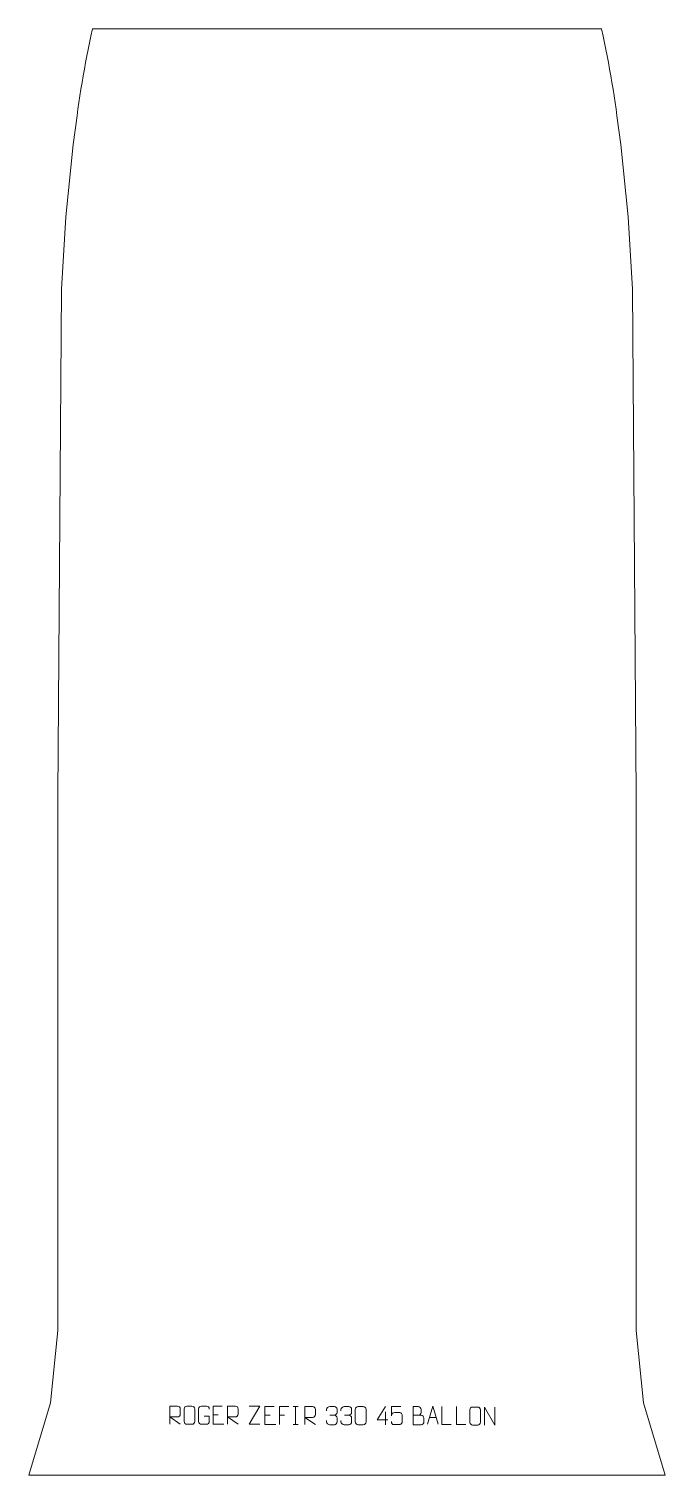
# Model space of a CAD drawing. Header units: millimetres. Extents: x -440 to 440, y -1220 to 780.
import ezdxf

# ---------------------------------------------------------------- set-up
doc = ezdxf.new("R2010")
doc.units = ezdxf.units.MM
doc.header["$MEASUREMENT"] = 0
doc.layers.add('layer 1', color=7, linetype='Continuous')

msp = doc.modelspace()

# ---------------------------------------------------------------- linework, layer by layer
at = {"layer": 'layer 1', "color": 242, "lineweight": 9}
msp.add_open_spline([(373.4185, 659.8716), (373.4185, 659.8716), (378.9996, 620.0002), (378.9996, 620.0002), (378.9996, 620.0002), (378.9996, 620.0002), (389, 520.0005), (389, 520.0005), (389, 520.0005), (389, 520.0005), (394.9998, 420.0009), (394.9998, 420.0009), (394.9998, 420.0009), (394.9998, 420.0009), (399.9998, -279.9996), (399.9998, -279.9996), (399.9998, -279.9996), (399.9998, -279.9996), (399.9998, -1019.9972), (399.9998, -1019.9972), (399.9998, -1019.9972), (399.9998, -1019.9972), (410.0002, -1119.9989), (410.0002, -1119.9989), (410.0002, -1119.9989), (410.0002, -1119.9989), (439.9994, -1219.999), (439.9994, -1219.999), (439.9994, -1219.999), (439.9994, -1219.999), (-439.9995, -1219.999), (-439.9995, -1219.999), (-439.9995, -1219.999), (-439.9995, -1219.999), (-410.0003, -1119.9989), (-410.0003, -1119.9989), (-410.0003, -1119.9989), (-410.0003, -1119.9989), (-399.9999, -1019.9972), (-399.9999, -1019.9972), (-399.9999, -1019.9972), (-399.9999, -1019.9972), (-399.9999, -279.9996), (-399.9999, -279.9996), (-399.9999, -279.9996), (-399.9999, -279.9996), (-394.9999, 420.0009), (-394.9999, 420.0009), (-394.9999, 420.0009), (-394.9999, 420.0009), (-389.0001, 520.0005), (-389.0001, 520.0005), (-389.0001, 520.0005), (-389.0001, 520.0005), (-378.9997, 620.0002), (-378.9997, 620.0002), (-378.9997, 620.0002), (-378.9997, 620.0002), (-373.4171, 659.8716), (-373.4171, 659.8716), (-373.4171, 659.8716), (-373.4171, 659.8716), (-372.1534, 669.1027), (-372.1534, 669.1027), (-372.1534, 669.1027), (-372.1534, 669.1027), (-370.8283, 678.3248), (-370.8283, 678.3248), (-370.8283, 678.3248), (-370.8283, 678.3248), (-369.4413, 687.5405), (-369.4413, 687.5405), (-369.4413, 687.5405), (-369.4413, 687.5405), (-367.9945, 696.7452), (-367.9945, 696.7452), (-367.9945, 696.7452), (-367.9945, 696.7452), (-366.4879, 705.9393), (-366.4879, 705.9393), (-366.4879, 705.9393), (-366.4879, 705.9393), (-364.9198, 715.1251), (-364.9198, 715.1251), (-364.9198, 715.1251), (-364.9198, 715.1251), (-363.2919, 724.2998), (-363.2919, 724.2998), (-363.2919, 724.2998), (-363.2919, 724.2998), (-361.6037, 733.4626), (-361.6037, 733.4626), (-361.6037, 733.4626), (-361.6037, 733.4626), (-359.8545, 742.6143), (-359.8545, 742.6143), (-359.8545, 742.6143), (-359.8545, 742.6143), (-358.047, 751.7557), (-358.047, 751.7557), (-358.047, 751.7557), (-358.047, 751.7557), (-356.1776, 760.883), (-356.1776, 760.883), (-356.1776, 760.883), (-356.1776, 760.883), (-354.2489, 769.9999), (-354.2489, 769.9999), (-354.2489, 769.9999), (-354.2489, 769.9999), (-352.0996, 780.0003), (-352.0996, 780.0003), (-352.0996, 780.0003), (-352.0996, 780.0003), (352.0995, 780.0003), (352.0995, 780.0003), (352.0995, 780.0003), (352.0995, 780.0003), (354.2503, 769.9999), (354.2503, 769.9999), (354.2503, 769.9999), (354.2503, 769.9999), (356.1775, 760.883), (356.1775, 760.883), (356.1775, 760.883), (356.1775, 760.883), (358.0469, 751.7557), (358.0469, 751.7557), (358.0469, 751.7557), (358.0469, 751.7557), (359.8559, 742.6143), (359.8559, 742.6143), (359.8559, 742.6143), (359.8559, 742.6143), (361.6036, 733.4626), (361.6036, 733.4626), (361.6036, 733.4626), (361.6036, 733.4626), (363.2913, 724.2998), (363.2913, 724.2998), (363.2913, 724.2998), (363.2913, 724.2998), (364.9197, 715.1251), (364.9197, 715.1251), (364.9197, 715.1251), (364.9197, 715.1251), (366.4878, 705.9393), (366.4878, 705.9393), (366.4878, 705.9393), (366.4878, 705.9393), (367.9944, 696.7452), (367.9944, 696.7452), (367.9944, 696.7452), (367.9944, 696.7452), (369.4407, 687.5405), (369.4407, 687.5405), (369.4407, 687.5405), (369.4407, 687.5405), (370.8277, 678.3248), (370.8277, 678.3248), (370.8277, 678.3248), (370.8277, 678.3248), (372.1533, 669.1027), (372.1533, 669.1027), (372.1533, 669.1027), (372.1533, 669.1027), (373.4185, 659.8716), (373.4185, 659.8716)], degree=3, knots=[0, 0, 0, 0, 0.023255814, 0.023255814, 0.023255814, 0.023255814, 0.046511628, 0.046511628, 0.046511628, 0.046511628, 0.069767442, 0.069767442, 0.069767442, 0.069767442, 0.093023256, 0.093023256, 0.093023256, 0.093023256, 0.11627907, 0.11627907, 0.11627907, 0.11627907, 0.139534884, 0.139534884, 0.139534884, 0.139534884, 0.162790698, 0.162790698, 0.162790698, 0.162790698, 0.186046512, 0.186046512, 0.186046512, 0.186046512, 0.209302326, 0.209302326, 0.209302326, 0.209302326, 0.23255814, 0.23255814, 0.23255814, 0.23255814, 0.255813953, 0.255813953, 0.255813953, 0.255813953, 0.279069767, 0.279069767, 0.279069767, 0.279069767, 0.302325581, 0.302325581, 0.302325581, 0.302325581, 0.325581395, 0.325581395, 0.325581395, 0.325581395, 0.348837209, 0.348837209, 0.348837209, 0.348837209, 0.372093023, 0.372093023, 0.372093023, 0.372093023, 0.395348837, 0.395348837, 0.395348837, 0.395348837, 0.418604651, 0.418604651, 0.418604651, 0.418604651, 0.441860465, 0.441860465, 0.441860465, 0.441860465, 0.465116279, 0.465116279, 0.465116279, 0.465116279, 0.488372093, 0.488372093, 0.488372093, 0.488372093, 0.511627907, 0.511627907, 0.511627907, 0.511627907, 0.534883721, 0.534883721, 0.534883721, 0.534883721, 0.558139535, 0.558139535, 0.558139535, 0.558139535, 0.581395349, 0.581395349, 0.581395349, 0.581395349, 0.604651163, 0.604651163, 0.604651163, 0.604651163, 0.627906977, 0.627906977, 0.627906977, 0.627906977, 0.651162791, 0.651162791, 0.651162791, 0.651162791, 0.674418605, 0.674418605, 0.674418605, 0.674418605, 0.697674419, 0.697674419, 0.697674419, 0.697674419, 0.720930233, 0.720930233, 0.720930233, 0.720930233, 0.744186047, 0.744186047, 0.744186047, 0.744186047, 0.76744186, 0.76744186, 0.76744186, 0.76744186, 0.790697674, 0.790697674, 0.790697674, 0.790697674, 0.813953488, 0.813953488, 0.813953488, 0.813953488, 0.837209302, 0.837209302, 0.837209302, 0.837209302, 0.860465116, 0.860465116, 0.860465116, 0.860465116, 0.88372093, 0.88372093, 0.88372093, 0.88372093, 0.906976744, 0.906976744, 0.906976744, 0.906976744, 0.930232558, 0.930232558, 0.930232558, 0.930232558, 0.953488372, 0.953488372, 0.953488372, 0.953488372, 1, 1, 1, 1], dxfattribs=at)
at = {"layer": 'layer 1', "color": 250, "lineweight": 9}
for points, knots in [([(-245.2305, -1149.6802), (-245.2305, -1149.6802), (-245.2305, -1124.7267), (-245.2305, -1124.7267), (-245.2305, -1124.7267), (-241.6357, -1124.7267), (-238.0402, -1124.7267), (-234.445, -1124.7267), (-234.445, -1124.7267), (-232.1197, -1124.7644), (-230.5624, -1126.2544), (-230.5665, -1128.6208), (-230.5665, -1128.6208), (-230.5669, -1130.6563), (-230.5669, -1133.7157), (-230.5665, -1135.7517), (-230.5665, -1135.7517), (-230.573, -1137.6272), (-232.3853, -1139.569), (-234.3948, -1139.5881), (-234.3948, -1139.5881), (-234.3948, -1139.5881), (-245.2305, -1139.5881), (-245.2305, -1139.5881), (-245.2305, -1139.5881), (-245.2305, -1139.5881), (-230.5758, -1149.6802), (-230.5758, -1149.6802)], [0, 0, 0, 0, 0.125, 0.125, 0.125, 0.125, 0.25, 0.25, 0.25, 0.25, 0.375, 0.375, 0.375, 0.375, 0.5, 0.5, 0.5, 0.5, 0.625, 0.625, 0.625, 0.625, 0.75, 0.75, 0.75, 0.75, 1, 1, 1, 1]), ([(-221.4181, -1124.727), (-219.0924, -1124.727), (-216.7663, -1124.727), (-214.4402, -1124.727), (-214.4402, -1124.727), (-212.4936, -1124.6914), (-210.5022, -1126.183), (-210.4755, -1128.6206), (-210.4755, -1128.6206), (-210.4759, -1134.3675), (-210.4759, -1140.1148), (-210.4755, -1145.8625), (-210.4755, -1145.8625), (-210.6153, -1148.1859), (-212.2925, -1149.6655), (-214.4402, -1149.6763), (-214.4402, -1149.6763), (-216.7721, -1149.6759), (-219.104, -1149.6759), (-221.4355, -1149.6763), (-221.4355, -1149.6763), (-223.3605, -1149.7817), (-225.3326, -1147.8972), (-225.3214, -1145.8799), (-225.3214, -1145.8799), (-225.3211, -1140.1098), (-225.3211, -1134.3401), (-225.3214, -1128.5708), (-225.3214, -1128.5708), (-225.3172, -1126.4327), (-223.5705, -1124.7135), (-221.4181, -1124.727)], [0, 0, 0, 0, 0.111111111, 0.111111111, 0.111111111, 0.111111111, 0.222222222, 0.222222222, 0.222222222, 0.222222222, 0.333333333, 0.333333333, 0.333333333, 0.333333333, 0.444444444, 0.444444444, 0.444444444, 0.444444444, 0.555555556, 0.555555556, 0.555555556, 0.555555556, 0.666666667, 0.666666667, 0.666666667, 0.666666667, 0.777777778, 0.777777778, 0.777777778, 0.777777778, 1, 1, 1, 1]), ([(-197.6436, -1138.6945), (-197.6436, -1138.6945), (-190.4755, -1138.6945), (-190.4755, -1138.6945), (-190.4755, -1138.6945), (-190.4755, -1138.6945), (-190.4755, -1145.8626), (-190.4755, -1145.8626), (-190.4755, -1145.8626), (-190.6152, -1148.186), (-192.2924, -1149.6656), (-194.4402, -1149.6764), (-194.4402, -1149.6764), (-196.772, -1149.676), (-199.104, -1149.676), (-201.4355, -1149.6764), (-201.4355, -1149.6764), (-203.3604, -1149.7818), (-205.3326, -1147.8973), (-205.3214, -1145.88), (-205.3214, -1145.88), (-205.321, -1140.1099), (-205.321, -1134.3402), (-205.3214, -1128.5709), (-205.3214, -1128.5709), (-205.3172, -1126.4328), (-203.5704, -1124.7136), (-201.4181, -1124.727), (-201.4181, -1124.727), (-199.0924, -1124.727), (-196.7663, -1124.727), (-194.4402, -1124.727), (-194.4402, -1124.727), (-192.4935, -1124.6916), (-190.5021, -1126.1831), (-190.4755, -1128.6208)], [0, 0, 0, 0, 0.1, 0.1, 0.1, 0.1, 0.2, 0.2, 0.2, 0.2, 0.3, 0.3, 0.3, 0.3, 0.4, 0.4, 0.4, 0.4, 0.5, 0.5, 0.5, 0.5, 0.6, 0.6, 0.6, 0.6, 0.7, 0.7, 0.7, 0.7, 0.8, 0.8, 0.8, 0.8, 1, 1, 1, 1]), ([(-172.4575, -1124.7267), (-172.4575, -1124.7267), (-185.3314, -1124.7267), (-185.3314, -1124.7267), (-185.3314, -1124.7267), (-185.3314, -1124.7267), (-185.3314, -1149.6803), (-185.3314, -1149.6803), (-185.3314, -1149.6803), (-185.3314, -1149.6803), (-170.4656, -1149.6803), (-170.4656, -1149.6803)], [0, 0, 0, 0, 0.25, 0.25, 0.25, 0.25, 0.5, 0.5, 0.5, 0.5, 1, 1, 1, 1]), ([(-165.2305, -1149.6802), (-165.2305, -1149.6802), (-165.2305, -1124.7267), (-165.2305, -1124.7267), (-165.2305, -1124.7267), (-161.6357, -1124.7267), (-158.0402, -1124.7267), (-154.445, -1124.7267), (-154.445, -1124.7267), (-152.1197, -1124.7644), (-150.5624, -1126.2544), (-150.5665, -1128.6208), (-150.5665, -1128.6208), (-150.5669, -1130.6563), (-150.5669, -1133.7157), (-150.5665, -1135.7517), (-150.5665, -1135.7517), (-150.573, -1137.6272), (-152.3853, -1139.569), (-154.3948, -1139.5881), (-154.3948, -1139.5881), (-154.3948, -1139.5881), (-165.2305, -1139.5881), (-165.2305, -1139.5881), (-165.2305, -1139.5881), (-165.2305, -1139.5881), (-150.5758, -1149.6802), (-150.5758, -1149.6802)], [0, 0, 0, 0, 0.125, 0.125, 0.125, 0.125, 0.25, 0.25, 0.25, 0.25, 0.375, 0.375, 0.375, 0.375, 0.5, 0.5, 0.5, 0.5, 0.625, 0.625, 0.625, 0.625, 0.75, 0.75, 0.75, 0.75, 1, 1, 1, 1]), ([(-120.601, -1149.6822), (-120.601, -1149.6822), (-135.22, -1149.6822), (-135.22, -1149.6822), (-135.22, -1149.6822), (-135.22, -1149.6822), (-120.5767, -1124.7248), (-120.5767, -1124.7248), (-120.5767, -1124.7248), (-120.5767, -1124.7248), (-135.22, -1124.7248), (-135.22, -1124.7248)], [0, 0, 0, 0, 0.25, 0.25, 0.25, 0.25, 0.5, 0.5, 0.5, 0.5, 1, 1, 1, 1]), ([(-100.6085, -1125.3238), (-100.6085, -1125.3238), (-113.4824, -1125.3238), (-113.4824, -1125.3238), (-113.4824, -1125.3238), (-113.4824, -1125.3238), (-113.4824, -1150.2774), (-113.4824, -1150.2774), (-113.4824, -1150.2774), (-113.4824, -1150.2774), (-98.6166, -1150.2774), (-98.6166, -1150.2774)], [0, 0, 0, 0, 0.25, 0.25, 0.25, 0.25, 0.5, 0.5, 0.5, 0.5, 1, 1, 1, 1]), ([(-80.6084, -1125.3238), (-80.6084, -1125.3238), (-93.4824, -1125.3238), (-93.4824, -1125.3238), (-93.4824, -1125.3238), (-93.4824, -1125.3238), (-93.4824, -1150.2774), (-93.4824, -1150.2774)], [0, 0, 0, 0, 0.333333333, 0.333333333, 0.333333333, 0.333333333, 1, 1, 1, 1]), ([(-58.3774, -1150.2773), (-58.3774, -1150.2773), (-58.3774, -1125.3238), (-58.3774, -1125.3238), (-58.3774, -1125.3238), (-54.7826, -1125.3238), (-51.1871, -1125.3238), (-47.5919, -1125.3238), (-47.5919, -1125.3238), (-45.2666, -1125.3615), (-43.7093, -1126.8515), (-43.7134, -1129.2179), (-43.7134, -1129.2179), (-43.7138, -1131.2534), (-43.7138, -1134.3128), (-43.7134, -1136.3488), (-43.7134, -1136.3488), (-43.7199, -1138.2243), (-45.5322, -1140.1661), (-47.5417, -1140.1852), (-47.5417, -1140.1852), (-47.5417, -1140.1852), (-58.3774, -1140.1852), (-58.3774, -1140.1852), (-58.3774, -1140.1852), (-58.3774, -1140.1852), (-43.7227, -1150.2773), (-43.7227, -1150.2773)], [0, 0, 0, 0, 0.125, 0.125, 0.125, 0.125, 0.25, 0.25, 0.25, 0.25, 0.375, 0.375, 0.375, 0.375, 0.5, 0.5, 0.5, 0.5, 0.625, 0.625, 0.625, 0.625, 0.75, 0.75, 0.75, 0.75, 1, 1, 1, 1]), ([(-28.3926, -1131.0185), (-28.3926, -1131.0185), (-28.3926, -1129.1613), (-28.3926, -1129.1613), (-28.3926, -1129.1613), (-28.4069, -1127.4194), (-25.7424, -1125.3013), (-23.6833, -1125.324), (-23.6833, -1125.324), (-21.6192, -1125.324), (-19.5552, -1125.324), (-17.4915, -1125.324), (-17.4915, -1125.324), (-15.297, -1125.3152), (-13.6987, -1127.162), (-13.6543, -1129.0741), (-13.6543, -1129.0741), (-13.6547, -1130.5092), (-13.6547, -1131.9443), (-13.6543, -1133.3798), (-13.6543, -1133.3798), (-13.7029, -1135.0333), (-15.3055, -1137.2633), (-17.5038, -1137.2533), (-17.5038, -1137.2533), (-15.3001, -1137.2645), (-13.6921, -1139.0677), (-13.6381, -1141.1272), (-13.6381, -1141.1272), (-13.6385, -1142.9119), (-13.6385, -1144.6966), (-13.6381, -1146.4817), (-13.6381, -1146.4817), (-13.628, -1148.5431), (-15.6829, -1150.3062), (-17.5038, -1150.2981), (-17.5038, -1150.2981), (-19.5691, -1150.2978), (-21.6343, -1150.2978), (-23.6999, -1150.2981), (-23.6999, -1150.2981), (-25.8685, -1150.2866), (-28.3995, -1147.8864), (-28.4181, -1146.4246), (-28.4181, -1146.4246), (-28.4181, -1146.4246), (-28.4181, -1144.516), (-28.4181, -1144.516)], [0, 0, 0, 0, 0.076923077, 0.076923077, 0.076923077, 0.076923077, 0.153846154, 0.153846154, 0.153846154, 0.153846154, 0.230769231, 0.230769231, 0.230769231, 0.230769231, 0.307692308, 0.307692308, 0.307692308, 0.307692308, 0.384615385, 0.384615385, 0.384615385, 0.384615385, 0.461538462, 0.461538462, 0.461538462, 0.461538462, 0.538461538, 0.538461538, 0.538461538, 0.538461538, 0.615384615, 0.615384615, 0.615384615, 0.615384615, 0.692307692, 0.692307692, 0.692307692, 0.692307692, 0.769230769, 0.769230769, 0.769230769, 0.769230769, 0.846153846, 0.846153846, 0.846153846, 0.846153846, 1, 1, 1, 1]), ([(-8.3926, -1131.0185), (-8.3926, -1131.0185), (-8.3926, -1129.1613), (-8.3926, -1129.1613), (-8.3926, -1129.1613), (-8.4069, -1127.4194), (-5.7424, -1125.3013), (-3.6833, -1125.324), (-3.6833, -1125.324), (-1.6192, -1125.324), (0.4448, -1125.324), (2.5085, -1125.324), (2.5085, -1125.324), (4.703, -1125.3152), (6.3013, -1127.162), (6.3457, -1129.0741), (6.3457, -1129.0741), (6.3453, -1130.5092), (6.3453, -1131.9443), (6.3457, -1133.3798), (6.3457, -1133.3798), (6.2971, -1135.0333), (4.6945, -1137.2633), (2.4962, -1137.2533), (2.4962, -1137.2533), (4.6999, -1137.2645), (6.3079, -1139.0677), (6.3619, -1141.1272), (6.3619, -1141.1272), (6.3615, -1142.9119), (6.3615, -1144.6966), (6.3619, -1146.4817), (6.3619, -1146.4817), (6.372, -1148.5431), (4.3171, -1150.3062), (2.4962, -1150.2981), (2.4962, -1150.2981), (0.4309, -1150.2978), (-1.6343, -1150.2978), (-3.6999, -1150.2981), (-3.6999, -1150.2981), (-5.8685, -1150.2866), (-8.3995, -1147.8864), (-8.4181, -1146.4246), (-8.4181, -1146.4246), (-8.4181, -1146.4246), (-8.4181, -1144.516), (-8.4181, -1144.516)], [0, 0, 0, 0, 0.076923077, 0.076923077, 0.076923077, 0.076923077, 0.153846154, 0.153846154, 0.153846154, 0.153846154, 0.230769231, 0.230769231, 0.230769231, 0.230769231, 0.307692308, 0.307692308, 0.307692308, 0.307692308, 0.384615385, 0.384615385, 0.384615385, 0.384615385, 0.461538462, 0.461538462, 0.461538462, 0.461538462, 0.538461538, 0.538461538, 0.538461538, 0.538461538, 0.615384615, 0.615384615, 0.615384615, 0.615384615, 0.692307692, 0.692307692, 0.692307692, 0.692307692, 0.769230769, 0.769230769, 0.769230769, 0.769230769, 0.846153846, 0.846153846, 0.846153846, 0.846153846, 1, 1, 1, 1]), ([(15.3912, -1125.3117), (17.7573, -1125.3117), (20.1238, -1125.3117), (22.4903, -1125.3117), (22.4903, -1125.3117), (24.4708, -1125.2761), (26.4968, -1126.7704), (26.5239, -1129.2125), (26.5239, -1129.2125), (26.5235, -1134.9699), (26.5235, -1140.7277), (26.5239, -1146.4859), (26.5239, -1146.4859), (26.3818, -1148.8135), (24.6754, -1150.2958), (22.4903, -1150.3066), (22.4903, -1150.3066), (20.1179, -1150.3062), (17.7455, -1150.3062), (15.3735, -1150.3066), (15.3735, -1150.3066), (13.415, -1150.4122), (11.4086, -1148.5243), (11.42, -1146.5033), (11.42, -1146.5033), (11.4204, -1140.7227), (11.4204, -1134.9424), (11.42, -1129.1626), (11.42, -1129.1626), (11.4243, -1127.0206), (13.2014, -1125.2981), (15.3912, -1125.3117)], [0, 0, 0, 0, 0.111111111, 0.111111111, 0.111111111, 0.111111111, 0.222222222, 0.222222222, 0.222222222, 0.222222222, 0.333333333, 0.333333333, 0.333333333, 0.333333333, 0.444444444, 0.444444444, 0.444444444, 0.444444444, 0.555555556, 0.555555556, 0.555555556, 0.555555556, 0.666666667, 0.666666667, 0.666666667, 0.666666667, 0.777777778, 0.777777778, 0.777777778, 0.777777778, 1, 1, 1, 1]), ([(56.3827, -1143.3944), (56.3827, -1143.3944), (41.561, -1143.3944), (41.561, -1143.3944), (41.561, -1143.3944), (41.561, -1143.3944), (53.4386, -1125.3239), (53.4386, -1125.3239)], [0, 0, 0, 0, 0.333333333, 0.333333333, 0.333333333, 0.333333333, 1, 1, 1, 1]), ([(74.3659, -1125.3562), (74.3659, -1125.3562), (61.5142, -1125.3562), (61.5142, -1125.3562), (61.5142, -1125.3562), (61.5145, -1129.5868), (61.5145, -1133.8177), (61.5142, -1138.0489), (61.5142, -1138.0489), (61.5139, -1134.7388), (63.1449, -1133.667), (65.9569, -1133.6065), (65.9569, -1133.6065), (68.3965, -1133.6062), (70.836, -1133.6062), (73.2752, -1133.6065), (73.2752, -1133.6065), (74.925, -1133.5997), (76.3999, -1135.9802), (76.4284, -1138.0489), (76.4284, -1138.0489), (76.4281, -1140.6362), (76.4281, -1143.2238), (76.4284, -1145.8115), (76.4284, -1145.8115), (76.4746, -1147.7709), (74.9752, -1150.2072), (73.3493, -1150.2657), (73.3493, -1150.2657), (71.3928, -1150.2654), (66.4978, -1150.2654), (64.5408, -1150.2657), (64.5408, -1150.2657), (62.6953, -1150.2745), (61.5882, -1148.3097), (61.5674, -1145.7586)], [0, 0, 0, 0, 0.1, 0.1, 0.1, 0.1, 0.2, 0.2, 0.2, 0.2, 0.3, 0.3, 0.3, 0.3, 0.4, 0.4, 0.4, 0.4, 0.5, 0.5, 0.5, 0.5, 0.6, 0.6, 0.6, 0.6, 0.7, 0.7, 0.7, 0.7, 0.8, 0.8, 0.8, 0.8, 1, 1, 1, 1]), ([(91.5897, -1137.323), (95.2283, -1137.3226), (98.8154, -1137.3226), (102.4548, -1137.323), (102.4548, -1137.323), (104.4302, -1137.3403), (106.3538, -1139.0764), (106.3538, -1141.126), (106.3538, -1141.126), (106.3534, -1142.2546), (106.3534, -1145.304), (106.3538, -1146.4329), (106.3538, -1146.4329), (106.3714, -1148.2908), (104.8293, -1150.3047), (102.5078, -1150.2878), (102.5078, -1150.2878), (98.868, -1150.2874), (95.2286, -1150.2874), (91.5897, -1150.2878), (91.5897, -1150.2878), (91.5897, -1141.9695), (91.5897, -1133.6517), (91.5897, -1125.3342), (91.5897, -1125.3342), (93.9634, -1125.3342), (96.3375, -1125.3342), (98.7117, -1125.3342), (98.7117, -1125.3342), (100.3925, -1125.3166), (102.4893, -1127.2271), (102.507, -1129.1895), (102.507, -1129.1895), (102.5066, -1131.2556), (102.5066, -1131.4016), (102.507, -1133.4681), (102.507, -1133.4681), (102.5243, -1135.5342), (100.6698, -1137.3403), (98.6598, -1137.323)], [0, 0, 0, 0, 0.090909091, 0.090909091, 0.090909091, 0.090909091, 0.181818182, 0.181818182, 0.181818182, 0.181818182, 0.272727273, 0.272727273, 0.272727273, 0.272727273, 0.363636364, 0.363636364, 0.363636364, 0.363636364, 0.454545455, 0.454545455, 0.454545455, 0.454545455, 0.545454545, 0.545454545, 0.545454545, 0.545454545, 0.636363636, 0.636363636, 0.636363636, 0.636363636, 0.727272727, 0.727272727, 0.727272727, 0.727272727, 0.818181818, 0.818181818, 0.818181818, 0.818181818, 1, 1, 1, 1]), ([(111.1894, -1149.7997), (111.1894, -1149.7997), (118.5604, -1124.8462), (118.5604, -1124.8462), (118.5604, -1124.8462), (118.5604, -1124.8462), (126.1303, -1149.7997), (126.1303, -1149.7997)], [0, 0, 0, 0, 0.333333333, 0.333333333, 0.333333333, 0.333333333, 1, 1, 1, 1]), ([(144.2401, -1149.9068), (144.2401, -1149.9068), (131.291, -1149.9068), (131.291, -1149.9068), (131.291, -1149.9068), (131.291, -1149.9068), (131.291, -1124.9532), (131.291, -1124.9532)], [0, 0, 0, 0, 0.333333333, 0.333333333, 0.333333333, 0.333333333, 1, 1, 1, 1]), ([(164.2401, -1149.9068), (164.2401, -1149.9068), (151.291, -1149.9068), (151.291, -1149.9068), (151.291, -1149.9068), (151.291, -1149.9068), (151.291, -1124.9532), (151.291, -1124.9532)], [0, 0, 0, 0, 0.333333333, 0.333333333, 0.333333333, 0.333333333, 1, 1, 1, 1]), ([(173.7833, -1125.9114), (176.109, -1125.9114), (178.4351, -1125.9114), (180.7612, -1125.9114), (180.7612, -1125.9114), (182.7078, -1125.8758), (184.6992, -1127.3674), (184.7259, -1129.805), (184.7259, -1129.805), (184.7255, -1135.5519), (184.7255, -1141.2992), (184.7259, -1147.0469), (184.7259, -1147.0469), (184.5861, -1149.3703), (182.9089, -1150.8499), (180.7612, -1150.8607), (180.7612, -1150.8607), (178.4293, -1150.8603), (176.0974, -1150.8603), (173.7659, -1150.8607), (173.7659, -1150.8607), (171.8409, -1150.9661), (169.8688, -1149.0816), (169.88, -1147.0643), (169.88, -1147.0643), (169.8803, -1141.2942), (169.8803, -1135.5245), (169.88, -1129.7552), (169.88, -1129.7552), (169.8842, -1127.6171), (171.6309, -1125.8979), (173.7833, -1125.9114)], [0, 0, 0, 0, 0.111111111, 0.111111111, 0.111111111, 0.111111111, 0.222222222, 0.222222222, 0.222222222, 0.222222222, 0.333333333, 0.333333333, 0.333333333, 0.333333333, 0.444444444, 0.444444444, 0.444444444, 0.444444444, 0.555555556, 0.555555556, 0.555555556, 0.555555556, 0.666666667, 0.666666667, 0.666666667, 0.666666667, 0.777777778, 0.777777778, 0.777777778, 0.777777778, 1, 1, 1, 1]), ([(189.9755, -1150.8646), (189.9755, -1150.8646), (189.9755, -1125.9111), (189.9755, -1125.9111), (189.9755, -1125.9111), (189.9755, -1125.9111), (204.6303, -1150.8646), (204.6303, -1150.8646), (204.6303, -1150.8646), (204.6303, -1150.8646), (204.6303, -1125.9111), (204.6303, -1125.9111)], [0, 0, 0, 0, 0.25, 0.25, 0.25, 0.25, 0.5, 0.5, 0.5, 0.5, 1, 1, 1, 1])]:
    msp.add_open_spline(points, degree=3, knots=knots, dxfattribs=at)
for points in [[(-185.3314, -1136.6064), (-185.3314, -1136.6064), (-178.1633, -1136.6064), (-178.1633, -1136.6064)], [(-113.4824, -1137.2035), (-113.4824, -1137.2035), (-106.3143, -1137.2035), (-106.3143, -1137.2035)], [(-93.4824, -1137.2035), (-93.4824, -1137.2035), (-86.3143, -1137.2035), (-86.3143, -1137.2035)], [(-74.6295, -1125.3238), (-74.6295, -1125.3238), (-67.4614, -1125.3238), (-67.4614, -1125.3238)], [(-71.0455, -1125.3238), (-71.0455, -1125.3238), (-71.0455, -1150.2773), (-71.0455, -1150.2773)], [(-23.6829, -1137.2637), (-23.6829, -1137.2637), (-17.4865, -1137.2637), (-17.4865, -1137.2637)], [(-3.6829, -1137.2637), (-3.6829, -1137.2637), (2.5135, -1137.2637), (2.5135, -1137.2637)], [(53.4386, -1132.6333), (53.4386, -1132.6333), (53.4386, -1150.298), (53.4386, -1150.298)], [(-74.6295, -1150.2773), (-74.6295, -1150.2773), (-67.4614, -1150.2773), (-67.4614, -1150.2773)], [(113.912, -1140.5503), (113.912, -1140.5503), (123.4077, -1140.5503), (123.4077, -1140.5503)]]:
    msp.add_open_spline(points, degree=3, dxfattribs=at)

doc.saveas('drawing.dxf')
